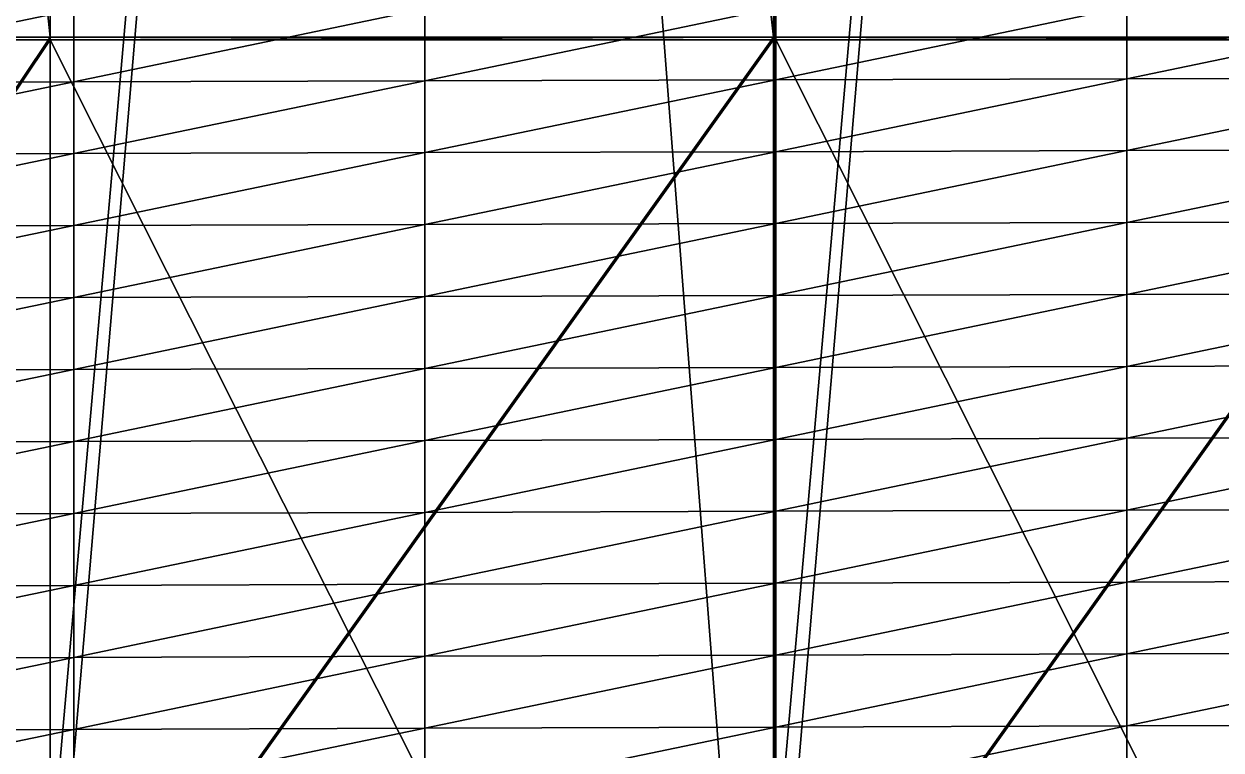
# Model space of a CAD drawing. Header units: metres. Extents: x -3 to 177, y -14 to 14.
# Drawn here: x 122.397 to 126.063, y -12.178 to -9.955 of the extents above; entities that cross this region are included whole.
import ezdxf

# ---------------------------------------------------------------- set-up
doc = ezdxf.new("R2010")
doc.units = ezdxf.units.M
for name, color, linetype, true_color in [('DB_2', 7, 'Continuous', 0x99866a), ('HOLD_2', 7, 'Continuous', 0x6fbad1), ('HULL', 7, 'Continuous', 0x528ba5), ('PARTITION_2_S', 7, 'Continuous', 0xc9ac7a), ('WBT_2_S', 7, 'Continuous', 0x417c9f)]:
    doc.layers.add(name, color=color, linetype=linetype, true_color=true_color)

msp = doc.modelspace()

# ---------------------------------------------------------------- linework, layer by layer
at = {"layer": 'DB_2'}
for points in [[(120.4, 14.3625, 1.75), (120.4, -14.3625, 1.75), (122.4778, -14.3581, 1.75)], [(120.4, 14.3625, 1.75), (122.4778, -14.3581, 1.75), (122.4778, 14.3581, 1.75)], [(122.4778, 14.3581, 1.75), (122.4778, -14.3581, 1.75), (124.6926, -14.3532, 1.75)], [(122.4778, 14.3581, 1.75), (124.6926, -14.3532, 1.75), (124.6926, 14.3532, 1.75)], [(124.6926, 14.3532, 1.75), (124.6926, -14.3532, 1.75), (124.7, -14.3532, 1.75)], [(124.6926, 14.3532, 1.75), (124.7, -14.3532, 1.75), (124.7, 14.3532, 1.75)], [(124.7, 14.3532, 1.75), (124.7, -14.3532, 1.75), (126.9074, -14.3481, 1.75)], [(124.7, 14.3532, 1.75), (126.9074, -14.3481, 1.75), (126.9074, 14.3481, 1.75)], [(120.4, -12.5622), (120.4, 12.5622), (122.4778, 12.5551)], [(120.4, -12.5622), (122.4778, 12.5551), (122.4778, -12.5551)], [(122.4778, -12.5551), (122.4778, 12.5551), (124.6926, 12.5475)], [(122.4778, -12.5551), (124.6926, 12.5475), (124.6926, -12.5475)], [(124.6926, -12.5475), (124.6926, 12.5475), (124.7, 12.5475)], [(124.6926, -12.5475), (124.7, 12.5475), (124.7, -12.5475)], [(124.7, -12.5475), (124.7, 12.5475), (126.9074, 12.5399)], [(124.7, -12.5475), (126.9074, 12.5399), (126.9074, -12.5399)]]:
    msp.add_3dface(points, dxfattribs=at)
at = {"layer": 'HOLD_2'}
for points in [[(120.4, -13.0585, 1.75), (120.4, 13.0585, 1.75), (122.4778, 13.0541, 1.75)], [(120.4, -13.0585, 1.75), (122.4778, 13.0541, 1.75), (122.4778, -13.0541, 1.75)], [(122.4778, -13.0541, 1.75), (122.4778, 13.0541, 1.75), (124.6926, 13.0492, 1.75)], [(122.4778, -13.0541, 1.75), (124.6926, 13.0492, 1.75), (124.6926, -13.0492, 1.75)], [(124.6926, -13.0492, 1.75), (124.6926, 13.0492, 1.75), (124.7, 13.0492, 1.75)], [(124.6926, -13.0492, 1.75), (124.7, 13.0492, 1.75), (124.7, -13.0492, 1.75)], [(124.7, -13.0492, 1.75), (124.7, 13.0492, 1.75), (126.9074, 13.0441, 1.75)], [(124.7, -13.0492, 1.75), (126.9074, 13.0441, 1.75), (126.9074, -13.0441, 1.75)], [(120.4, 9.996, 14.6), (120.4, -9.996, 14.6), (122.4778, -9.996, 14.6)], [(120.4, 9.996, 14.6), (122.4778, -9.996, 14.6), (122.4778, 9.996, 14.6)], [(122.4778, 9.996, 14.6), (122.4778, -9.996, 14.6), (124.6926, -9.996, 14.6)], [(122.4778, 9.996, 14.6), (124.6926, -9.996, 14.6), (124.6926, 9.996, 14.6)], [(124.6926, 9.996, 14.6), (124.6926, -9.996, 14.6), (124.7, -9.996, 14.6)], [(124.6926, 9.996, 14.6), (124.7, -9.996, 14.6), (124.7, 9.996, 14.6)], [(124.7, 9.996, 14.6), (124.7, -9.996, 14.6), (126.9074, -9.996, 14.6)], [(124.7, 9.996, 14.6), (126.9074, -9.996, 14.6), (126.9074, 9.996, 14.6)], [(120.4, -9.996, 14.6), (120.4, -9.996, 12.6718), (122.4778, -9.996, 14.6)], [(120.4, -9.996, 12.6718), (122.4778, -9.996, 12.6718), (122.4778, -9.996, 14.6)], [(120.4, -9.996, 12.6718), (120.4, -13.096, 10.5979), (122.4778, -9.996, 12.6718)], [(120.4, -13.096, 10.5979), (122.4778, -13.096, 10.5979), (122.4778, -9.996, 12.6718)], [(122.4778, -9.996, 14.6), (122.4778, -9.996, 12.6718), (124.6926, -9.996, 14.6)], [(122.4778, -9.996, 12.6718), (124.6926, -9.996, 12.6718), (124.6926, -9.996, 14.6)], [(122.4778, -9.996, 12.6718), (122.4778, -13.096, 10.5979), (124.6926, -9.996, 12.6718)], [(122.4778, -13.096, 10.5979), (124.6926, -13.096, 10.5979), (124.6926, -9.996, 12.6718)], [(124.6926, -9.996, 14.6), (124.6926, -9.996, 12.6718), (124.7, -9.996, 14.6)], [(124.6926, -9.996, 12.6718), (124.7, -9.996, 12.6718), (124.7, -9.996, 14.6)], [(124.6926, -9.996, 12.6718), (124.6926, -13.096, 10.5979), (124.7, -9.996, 12.6718)], [(124.6926, -13.096, 10.5979), (124.7, -13.096, 10.5979), (124.7, -9.996, 12.6718)], [(124.7, -9.996, 14.6), (124.7, -9.996, 12.6718), (126.9074, -9.996, 14.6)], [(124.7, -9.996, 12.6718), (126.9074, -9.996, 12.6718), (126.9074, -9.996, 14.6)], [(124.7, -9.996, 12.6718), (124.7, -13.096, 10.5979), (126.9074, -9.996, 12.6718)], [(124.7, -13.096, 10.5979), (126.9074, -13.096, 10.5979), (126.9074, -9.996, 12.6718)]]:
    msp.add_3dface(points, dxfattribs=at)
at = {"layer": 'HULL'}
for points in [[(121.475, -10.1349), (121.475, -9.9146), (122.55, -9.9117)], [(121.475, -10.1349), (122.55, -9.9117), (122.55, -10.132)], [(122.55, -10.132), (122.55, -9.9117), (123.625, -9.9088)], [(122.55, -10.132), (123.625, -9.9088), (123.625, -10.129)], [(123.625, -10.129), (123.625, -9.9088), (124.7, -9.9059)], [(123.625, -10.129), (124.7, -9.9059), (124.7, -10.126)], [(124.7, -10.126), (124.7, -9.9059), (125.775, -9.903)], [(124.7, -10.126), (125.775, -9.903), (125.775, -10.1231)], [(125.775, -10.1231), (125.775, -9.903), (126.85, -9.9001)], [(125.775, -10.1231), (126.85, -9.9001), (126.85, -10.1201)], [(121.475, -10.3552), (121.475, -10.1349), (122.55, -10.132)], [(121.475, -10.3552), (122.55, -10.132), (122.55, -10.3522)], [(122.55, -10.3522), (122.55, -10.132), (123.625, -10.129)], [(122.55, -10.3522), (123.625, -10.129), (123.625, -10.3492)], [(123.625, -10.3492), (123.625, -10.129), (124.7, -10.126)], [(123.625, -10.3492), (124.7, -10.126), (124.7, -10.3462)], [(124.7, -10.3462), (124.7, -10.126), (125.775, -10.1231)], [(124.7, -10.3462), (125.775, -10.1231), (125.775, -10.3431)], [(125.775, -10.3431), (125.775, -10.1231), (126.85, -10.1201)], [(125.775, -10.3431), (126.85, -10.1201), (126.85, -10.3401)], [(121.475, -10.5756), (121.475, -10.3552), (122.55, -10.3522)], [(121.475, -10.5756), (122.55, -10.3522), (122.55, -10.5725)], [(122.55, -10.5725), (122.55, -10.3522), (123.625, -10.3492)], [(122.55, -10.5725), (123.625, -10.3492), (123.625, -10.5694)], [(123.625, -10.5694), (123.625, -10.3492), (124.7, -10.3462)], [(123.625, -10.5694), (124.7, -10.3462), (124.7, -10.5663)], [(124.7, -10.5663), (124.7, -10.3462), (125.775, -10.3431)], [(124.7, -10.5663), (125.775, -10.3431), (125.775, -10.5632)], [(125.775, -10.5632), (125.775, -10.3431), (126.85, -10.3401)], [(125.775, -10.5632), (126.85, -10.3401), (126.85, -10.5601)], [(121.475, -10.7959), (121.475, -10.5756), (122.55, -10.5725)], [(121.475, -10.7959), (122.55, -10.5725), (122.55, -10.7927)], [(122.55, -10.7927), (122.55, -10.5725), (123.625, -10.5694)], [(122.55, -10.7927), (123.625, -10.5694), (123.625, -10.7896)], [(123.625, -10.7896), (123.625, -10.5694), (124.7, -10.5663)], [(123.625, -10.7896), (124.7, -10.5663), (124.7, -10.7864)], [(124.7, -10.7864), (124.7, -10.5663), (125.775, -10.5632)], [(124.7, -10.7864), (125.775, -10.5632), (125.775, -10.7833)], [(125.775, -10.7833), (125.775, -10.5632), (126.85, -10.5601)], [(125.775, -10.7833), (126.85, -10.5601), (126.85, -10.7801)], [(121.475, -11.0162), (121.475, -10.7959), (122.55, -10.7927)], [(121.475, -11.0162), (122.55, -10.7927), (122.55, -11.013)], [(122.55, -11.013), (122.55, -10.7927), (123.625, -10.7896)], [(122.55, -11.013), (123.625, -10.7896), (123.625, -11.0098)], [(123.625, -11.0098), (123.625, -10.7896), (124.7, -10.7864)], [(123.625, -11.0098), (124.7, -10.7864), (124.7, -11.0065)], [(124.7, -11.0065), (124.7, -10.7864), (125.775, -10.7833)], [(124.7, -11.0065), (125.775, -10.7833), (125.775, -11.0033)], [(125.775, -11.0033), (125.775, -10.7833), (126.85, -10.7801)], [(125.775, -11.0033), (126.85, -10.7801), (126.85, -11.0001)], [(121.475, -11.2365), (121.475, -11.0162), (122.55, -11.013)], [(121.475, -11.2365), (122.55, -11.013), (122.55, -11.2333)], [(122.55, -11.2333), (122.55, -11.013), (123.625, -11.0098)], [(122.55, -11.2333), (123.625, -11.0098), (123.625, -11.23)], [(123.625, -11.23), (123.625, -11.0098), (124.7, -11.0065)], [(123.625, -11.23), (124.7, -11.0065), (124.7, -11.2267)], [(124.7, -11.2267), (124.7, -11.0065), (125.775, -11.0033)], [(124.7, -11.2267), (125.775, -11.0033), (125.775, -11.2234)], [(125.775, -11.2234), (125.775, -11.0033), (126.85, -11.0001)], [(125.775, -11.2234), (126.85, -11.0001), (126.85, -11.2201)], [(121.475, -11.4569), (121.475, -11.2365), (122.55, -11.2333)], [(121.475, -11.4569), (122.55, -11.2333), (122.55, -11.4535)], [(122.55, -11.4535), (122.55, -11.2333), (123.625, -11.23)], [(122.55, -11.4535), (123.625, -11.23), (123.625, -11.4502)], [(123.625, -11.4502), (123.625, -11.23), (124.7, -11.2267)], [(123.625, -11.4502), (124.7, -11.2267), (124.7, -11.4468)], [(124.7, -11.4468), (124.7, -11.2267), (125.775, -11.2234)], [(124.7, -11.4468), (125.775, -11.2234), (125.775, -11.4435)], [(125.775, -11.4435), (125.775, -11.2234), (126.85, -11.2201)], [(125.775, -11.4435), (126.85, -11.2201), (126.85, -11.4401)], [(121.475, -11.6772), (121.475, -11.4569), (122.55, -11.4535)], [(121.475, -11.6772), (122.55, -11.4535), (122.55, -11.6738)], [(122.55, -11.6738), (122.55, -11.4535), (123.625, -11.4502)], [(122.55, -11.6738), (123.625, -11.4502), (123.625, -11.6704)], [(123.625, -11.6704), (123.625, -11.4502), (124.7, -11.4468)], [(123.625, -11.6704), (124.7, -11.4468), (124.7, -11.6669)], [(124.7, -11.6669), (124.7, -11.4468), (125.775, -11.4435)], [(124.7, -11.6669), (125.775, -11.4435), (125.775, -11.6635)], [(125.775, -11.6635), (125.775, -11.4435), (126.85, -11.4401)], [(125.775, -11.6635), (126.85, -11.4401), (126.85, -11.6601)], [(121.475, -11.8975), (121.475, -11.6772), (122.55, -11.6738)], [(121.475, -11.8975), (122.55, -11.6738), (122.55, -11.894)], [(122.55, -11.894), (122.55, -11.6738), (123.625, -11.6704)], [(122.55, -11.894), (123.625, -11.6704), (123.625, -11.8906)], [(123.625, -11.8906), (123.625, -11.6704), (124.7, -11.6669)], [(123.625, -11.8906), (124.7, -11.6669), (124.7, -11.8871)], [(124.7, -11.8871), (124.7, -11.6669), (125.775, -11.6635)], [(124.7, -11.8871), (125.775, -11.6635), (125.775, -11.8836)], [(125.775, -11.8836), (125.775, -11.6635), (126.85, -11.6601)], [(125.775, -11.8836), (126.85, -11.6601), (126.85, -11.8801)], [(121.475, -12.1178), (121.475, -11.8975), (122.55, -11.894)], [(121.475, -12.1178), (122.55, -11.894), (122.55, -12.1143)], [(122.55, -12.1143), (122.55, -11.894), (123.625, -11.8906)], [(122.55, -12.1143), (123.625, -11.8906), (123.625, -12.1107)], [(123.625, -12.1107), (123.625, -11.8906), (124.7, -11.8871)], [(123.625, -12.1107), (124.7, -11.8871), (124.7, -12.1072)], [(124.7, -12.1072), (124.7, -11.8871), (125.775, -11.8836)], [(124.7, -12.1072), (125.775, -11.8836), (125.775, -12.1037)], [(125.775, -12.1037), (125.775, -11.8836), (126.85, -11.8801)], [(125.775, -12.1037), (126.85, -11.8801), (126.85, -12.1001)], [(121.475, -12.3382), (121.475, -12.1178), (122.55, -12.1143)], [(121.475, -12.3382), (122.55, -12.1143), (122.55, -12.3346)], [(122.55, -12.3346), (122.55, -12.1143), (123.625, -12.1107)], [(122.55, -12.3346), (123.625, -12.1107), (123.625, -12.3309)], [(123.625, -12.3309), (123.625, -12.1107), (124.7, -12.1072)], [(123.625, -12.3309), (124.7, -12.1072), (124.7, -12.3273)], [(124.7, -12.3273), (124.7, -12.1072), (125.775, -12.1037)], [(124.7, -12.3273), (125.775, -12.1037), (125.775, -12.3237)], [(125.775, -12.3237), (125.775, -12.1037), (126.85, -12.1001)], [(125.775, -12.3237), (126.85, -12.1001), (126.85, -12.3201)]]:
    msp.add_3dface(points, dxfattribs=at)
at = {"layer": 'PARTITION_2_S'}
for points in [[(120.4, -13.096, 10.5979), (120.4, -9.996, 12.6718), (122.4778, -9.996, 12.6718)], [(120.4, -13.096, 10.5979), (122.4778, -9.996, 12.6718), (122.4778, -13.096, 10.5979)], [(120.4, -9.996, 12.6718), (120.4, -9.996, 14.6), (122.4778, -9.996, 14.6)], [(120.4, -9.996, 12.6718), (122.4778, -9.996, 14.6), (122.4778, -9.996, 12.6718)], [(122.4778, -9.996, 14.6), (120.4, -9.996, 14.6), (120.4, -10.004, 14.6)], [(122.4778, -9.996, 14.6), (120.4, -10.004, 14.6), (122.4778, -10.004, 14.6)], [(122.4778, -10.004, 12.676), (120.4, -10.004, 12.676), (120.4, -13.104, 10.6021)], [(122.4778, -13.104, 10.6021), (122.4778, -10.004, 12.676), (120.4, -13.104, 10.6021)], [(122.4778, -10.004, 14.6), (120.4, -10.004, 14.6), (120.4, -10.004, 12.676)], [(122.4778, -10.004, 12.676), (122.4778, -10.004, 14.6), (120.4, -10.004, 12.676)], [(122.4778, -13.096, 10.5979), (122.4778, -9.996, 12.6718), (124.6926, -9.996, 12.6718)], [(122.4778, -13.096, 10.5979), (124.6926, -9.996, 12.6718), (124.6926, -13.096, 10.5979)], [(122.4778, -9.996, 12.6718), (122.4778, -9.996, 14.6), (124.6926, -9.996, 14.6)], [(122.4778, -9.996, 12.6718), (124.6926, -9.996, 14.6), (124.6926, -9.996, 12.6718)], [(124.6926, -9.996, 14.6), (122.4778, -9.996, 14.6), (122.4778, -10.004, 14.6)], [(124.6926, -9.996, 14.6), (122.4778, -10.004, 14.6), (124.6926, -10.004, 14.6)], [(124.6926, -10.004, 12.676), (122.4778, -10.004, 12.676), (122.4778, -13.104, 10.6021)], [(124.6926, -13.104, 10.6021), (124.6926, -10.004, 12.676), (122.4778, -13.104, 10.6021)], [(124.6926, -10.004, 14.6), (122.4778, -10.004, 14.6), (122.4778, -10.004, 12.676)], [(124.6926, -10.004, 12.676), (124.6926, -10.004, 14.6), (122.4778, -10.004, 12.676)], [(124.6926, -13.096, 10.5979), (124.6926, -9.996, 12.6718), (124.7, -9.996, 12.6718)], [(124.6926, -13.096, 10.5979), (124.7, -9.996, 12.6718), (124.7, -13.096, 10.5979)], [(124.6926, -9.996, 12.6718), (124.6926, -9.996, 14.6), (124.7, -9.996, 14.6)], [(124.6926, -9.996, 12.6718), (124.7, -9.996, 14.6), (124.7, -9.996, 12.6718)], [(124.7, -9.996, 14.6), (124.6926, -9.996, 14.6), (124.6926, -10.004, 14.6)], [(124.7, -9.996, 14.6), (124.6926, -10.004, 14.6), (124.7, -10.004, 14.6)], [(124.7, -10.004, 12.676), (124.6926, -10.004, 12.676), (124.6926, -13.104, 10.6021)], [(124.7, -13.104, 10.6021), (124.7, -10.004, 12.676), (124.6926, -13.104, 10.6021)], [(124.7, -10.004, 14.6), (124.6926, -10.004, 14.6), (124.6926, -10.004, 12.676)], [(124.7, -10.004, 12.676), (124.7, -10.004, 14.6), (124.6926, -10.004, 12.676)], [(124.7, -13.096, 10.5979), (124.7, -9.996, 12.6718), (126.9074, -9.996, 12.6718)], [(124.7, -13.096, 10.5979), (126.9074, -9.996, 12.6718), (126.9074, -13.096, 10.5979)], [(124.7, -9.996, 12.6718), (124.7, -9.996, 14.6), (126.9074, -9.996, 14.6)], [(124.7, -9.996, 12.6718), (126.9074, -9.996, 14.6), (126.9074, -9.996, 12.6718)], [(126.9074, -9.996, 14.6), (124.7, -9.996, 14.6), (124.7, -10.004, 14.6)], [(126.9074, -9.996, 14.6), (124.7, -10.004, 14.6), (126.9074, -10.004, 14.6)], [(126.9074, -10.004, 12.676), (124.7, -10.004, 12.676), (124.7, -13.104, 10.6021)], [(126.9074, -13.104, 10.6021), (126.9074, -10.004, 12.676), (124.7, -13.104, 10.6021)], [(126.9074, -10.004, 14.6), (124.7, -10.004, 14.6), (124.7, -10.004, 12.676)], [(126.9074, -10.004, 12.676), (126.9074, -10.004, 14.6), (124.7, -10.004, 12.676)]]:
    msp.add_3dface(points, dxfattribs=at)
at = {"layer": 'WBT_2_S'}
for points in [[(120.4, -13.104, 10.6021), (120.4, -10.004, 12.676), (122.4778, -10.004, 12.676)], [(120.4, -13.104, 10.6021), (122.4778, -10.004, 12.676), (122.4778, -13.104, 10.6021)], [(120.4, -10.004, 12.676), (120.4, -10.004, 14.6), (122.4778, -10.004, 14.6)], [(120.4, -10.004, 12.676), (122.4778, -10.004, 14.6), (122.4778, -10.004, 12.676)], [(120.4, -10.004, 14.6), (120.4, -14.4, 14.6), (122.4778, -14.4, 14.6)], [(120.4, -10.004, 14.6), (122.4778, -14.4, 14.6), (122.4778, -10.004, 14.6)], [(122.4778, -13.104, 10.6021), (122.4778, -10.004, 12.676), (124.6926, -10.004, 12.676)], [(122.4778, -13.104, 10.6021), (124.6926, -10.004, 12.676), (124.6926, -13.104, 10.6021)], [(122.4778, -10.004, 12.676), (122.4778, -10.004, 14.6), (124.6926, -10.004, 14.6)], [(122.4778, -10.004, 12.676), (124.6926, -10.004, 14.6), (124.6926, -10.004, 12.676)], [(122.4778, -10.004, 14.6), (122.4778, -14.4, 14.6), (124.6926, -14.4, 14.6)], [(122.4778, -10.004, 14.6), (124.6926, -14.4, 14.6), (124.6926, -10.004, 14.6)], [(124.6926, -13.104, 10.6021), (124.6926, -10.004, 12.676), (124.7, -10.004, 12.676)], [(124.6926, -13.104, 10.6021), (124.7, -10.004, 12.676), (124.7, -13.104, 10.6021)], [(124.6926, -10.004, 12.676), (124.6926, -10.004, 14.6), (124.7, -10.004, 14.6)], [(124.6926, -10.004, 12.676), (124.7, -10.004, 14.6), (124.7, -10.004, 12.676)], [(124.6926, -10.004, 14.6), (124.6926, -14.4, 14.6), (124.7, -14.4, 14.6)], [(124.6926, -10.004, 14.6), (124.7, -14.4, 14.6), (124.7, -10.004, 14.6)], [(124.7, -13.104, 10.6021), (124.7, -10.004, 12.676), (126.9074, -10.004, 12.676)], [(124.7, -13.104, 10.6021), (126.9074, -10.004, 12.676), (126.9074, -13.104, 10.6021)], [(124.7, -10.004, 12.676), (124.7, -10.004, 14.6), (126.9074, -10.004, 14.6)], [(124.7, -10.004, 12.676), (126.9074, -10.004, 14.6), (126.9074, -10.004, 12.676)], [(124.7, -10.004, 14.6), (124.7, -14.4, 14.6), (126.9074, -14.4, 14.6)], [(124.7, -10.004, 14.6), (126.9074, -14.4, 14.6), (126.9074, -10.004, 14.6)]]:
    msp.add_3dface(points, dxfattribs=at)

doc.saveas('drawing.dxf')
